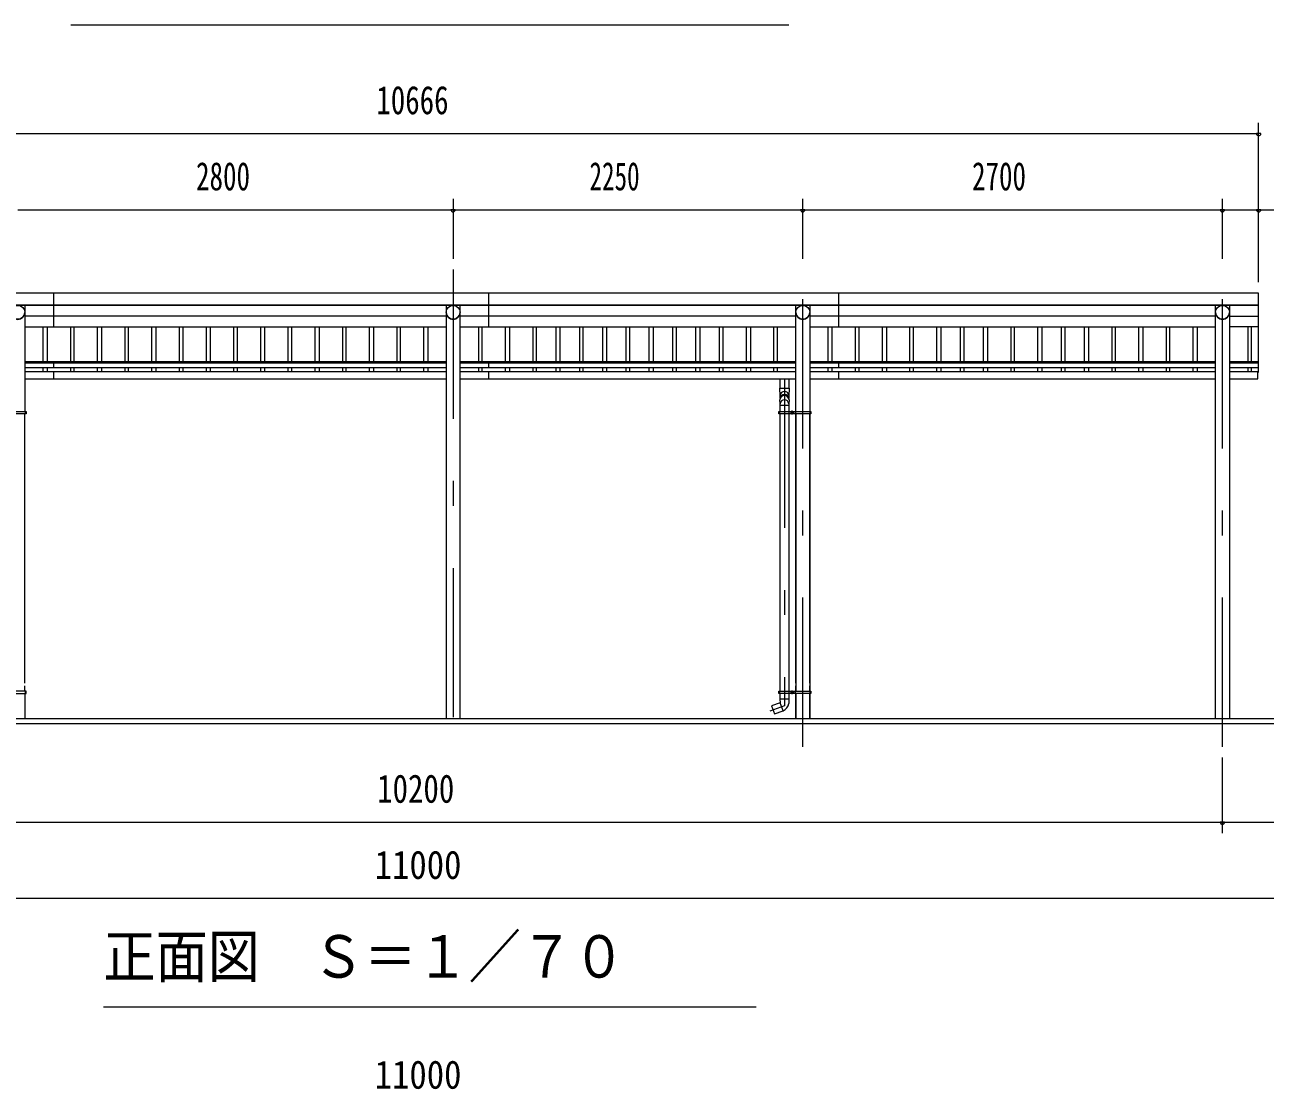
# Model space of a CAD drawing. Units: millimetres, scale not verified, with parts at other scales. Extents: x -31545 to 31552, y -14700 to 14700.
# Drawn here: x -4584 to 3396, y 774 to 7623 of the extents above; entities that cross this region are included whole.
import ezdxf
from ezdxf.enums import TextEntityAlignment as Align

# ---------------------------------------------------------------- set-up
doc = ezdxf.new("R2010")
doc.units = ezdxf.units.MM
doc.header["$LTSCALE"] = 80
doc.linetypes.add('USER3', pattern=[24, 12, -5, 2, -5])
for name, color, linetype, lineweight in [('0-2_1-07BOLD', 7, 'Continuous', 18), ('0-3_1-27CENTER', 3, 'USER3', 18), ('0-4_1-47THIN', 4, 'Continuous', 18), ('0-5_1-57DIM', 3, 'Continuous', 18)]:
    doc.layers.add(name, color=color, linetype=linetype, lineweight=lineweight)
doc.styles.add('ＭＳ ゴシック', font='')
doc.styles.get('ＭＳ ゴシック').set_extended_font_data('MS Gothic')

msp = doc.modelspace()

# ---------------------------------------------------------------- linework, layer by layer
at = {"layer": '0-2_1-07BOLD'}
for p, q in [((-4398.51, 5896.54), (-4398.51, 5678.35)), ((-1598.51, 5678.35), (-1598.51, 5896.54)), ((651.49, 5896.54), (651.49, 5678.35)), ((-7311.51, 5821.4), (3354.49, 5821.4)), ((3354.49, 5817.33), (-7311.51, 5817.33)), ((-4583.96, 5817.33), (-4583.96, 5135.54)), ((-1873.06, 5747.84), (-4583.96, 5747.84)), ((-1873.06, 5817.33), (-1873.06, 3157.54)), ((-1783.96, 3157.54), (-1783.96, 5817.33)), ((376.94, 5747.84), (-1783.96, 5747.84)), ((376.94, 5135.54), (376.94, 5817.33)), ((466.04, 5817.33), (466.04, 5135.54)), ((3076.94, 5747.84), (466.04, 5747.84)), ((3076.94, 3157.54), (3076.94, 5817.33)), ((3166.03, 5747.84), (3354.49, 5747.84)), ((3166.04, 5817.33), (3166.04, 3157.54)), ((-4583.96, 5678.35), (-1873.06, 5678.35)), ((-1783.96, 5678.35), (376.94, 5678.35)), ((466.04, 5678.35), (3076.94, 5678.35)), ((3354.49, 5678.35), (3166.03, 5678.35)), ((-4583.96, 5456.73), (-1873.06, 5456.73)), ((-1873.06, 5446.3), (-4583.96, 5446.3)), ((-4398.51, 5456.73), (-4398.51, 5416.69)), ((-1783.96, 5456.73), (376.94, 5456.73)), ((376.94, 5446.3), (-1783.96, 5446.3)), ((-1598.51, 5416.69), (-1598.51, 5456.73)), ((466.04, 5456.73), (3076.94, 5456.73)), ((3076.94, 5446.3), (466.04, 5446.3)), ((651.49, 5456.73), (651.49, 5416.69)), ((3166.04, 5456.73), (3354.49, 5456.73)), ((3354.49, 5446.3), (3166.04, 5446.3)), ((-4583.96, 5416.69), (-1873.06, 5416.69)), ((-1873.06, 5390.36), (-4583.96, 5390.36)), ((-4398.51, 5390.36), (-4398.51, 5345.36)), ((-1783.96, 5416.69), (376.94, 5416.69)), ((376.94, 5390.36), (-1783.96, 5390.36)), ((-1598.51, 5345.36), (-1598.51, 5390.36)), ((466.04, 5416.69), (3076.94, 5416.69)), ((3076.94, 5390.36), (466.04, 5390.36)), ((651.49, 5390.36), (651.49, 5345.36)), ((3166.03, 5416.69), (3354.49, 5416.69)), ((3349.49, 5387.78), (3354.49, 5387.78)), ((-4583.96, 5345.36), (-1873.06, 5345.36)), ((-1783.96, 5345.36), (376.94, 5345.36)), ((275.98, 5285.74), (275.98, 5345.36)), ((330.98, 5345.36), (330.98, 5285.74)), ((466.04, 5345.36), (3076.94, 5345.36)), ((3166.03, 5345.36), (3349.49, 5345.36)), ((-4583.96, 3386.14), (-4583.96, 5117.54)), ((-4582.37, 5135.54), (-4582.37, 5119.54)), ((-4576.27, 5127.54), (-4582.37, 5127.54)), ((274.37, 5127.54), (268.27, 5127.54)), ((274.37, 5119.54), (274.37, 5135.54)), ((275.97, 3335.54), (275.97, 5119.54)), ((275.98, 5176.09), (330.98, 5176.09)), ((330.98, 5119.54), (330.98, 3335.54)), ((332.58, 5135.54), (332.58, 5119.54)), ((375.32, 5135.54), (375.32, 5119.54)), ((376.93, 5119.54), (376.93, 3335.54)), ((376.94, 3386.14), (376.94, 5117.54)), ((466.03, 5119.54), (466.03, 3335.54)), ((466.04, 3386.14), (466.04, 5117.54)), ((467.63, 5135.54), (467.63, 5119.54)), ((473.72, 5127.54), (467.63, 5127.54)), ((-4583.96, 3335.54), (-4583.96, 3370.14)), ((376.94, 3335.54), (376.94, 3370.14)), ((466.04, 3335.54), (466.04, 3370.14)), ((-4583.96, 3319.54), (-4583.96, 3157.54)), ((-4582.37, 3335.54), (-4582.37, 3319.54)), ((-4582.37, 3327.54), (-4576.27, 3327.54)), ((274.37, 3327.54), (268.27, 3327.54)), ((274.37, 3319.54), (274.37, 3335.54)), ((332.48, 3282.63), (274.47, 3282.63)), ((275.97, 3282.63), (275.97, 3319.54)), ((332.48, 3282.63), (330.72, 3256.84)), ((330.98, 3319.54), (330.98, 3282.63)), ((332.58, 3335.54), (332.58, 3319.54)), ((375.32, 3319.54), (375.32, 3335.54)), ((376.93, 3157.54), (376.93, 3319.54)), ((376.94, 3319.54), (376.94, 3157.54)), ((466.03, 3157.54), (466.03, 3319.54)), ((466.04, 3319.54), (466.04, 3157.54)), ((467.63, 3335.54), (467.63, 3319.54)), ((467.63, 3327.54), (473.72, 3327.54)), ((294.79, 3208.95), (275.98, 3260.63)), ((-7628.51, 3127.54), (3671.49, 3127.54))]:
    msp.add_line(p, q, dxfattribs=at)
for points in [[(3354.49, 5387.78), (3354.49, 5896.54), (-7311.51, 5896.54), (-7311.51, 5387.78), (-7306.51, 5387.78)], [(3349.49, 5345.36), (3349.49, 5390.36), (3166.03, 5390.36)], [(275.98, 5217.98), (275.98, 5236.07), (273.98, 5285.74), (332.97, 5285.74)], [(332.97, 5285.74), (330.98, 5236.07), (330.98, 5217.97)], [(275.98, 5135.54), (275.98, 5183.03), (273.98, 5208.87)], [(332.97, 5209), (330.98, 5183.03), (330.98, 5135.54)], [(274.48, 3282.63), (275.98, 3260.63), (219.59, 3240.11), (238.4, 3188.43), (294.51, 3208.85)], [(3521.49, 3157.54), (-7478.51, 3157.54), (-7478.51, 3127.54)]]:
    msp.add_lwpolyline(points, dxfattribs=at)
for points in [[(-4576.27, 5119.54), (-4781.72, 5119.54), (-4781.72, 5135.54), (-4576.27, 5135.54)], [(473.72, 5119.54), (268.27, 5119.54), (268.27, 5135.54), (473.72, 5135.54)], [(348.95, 5130.42), (353.95, 5133.31), (358.95, 5130.42), (358.95, 5124.65), (353.95, 5121.77), (348.95, 5124.65)], [(-4576.27, 3335.54), (-4781.72, 3335.54), (-4781.72, 3319.54), (-4576.27, 3319.54)], [(473.72, 3335.54), (473.72, 3319.54), (268.27, 3319.54), (268.27, 3335.54)], [(358.95, 3330.43), (353.95, 3333.31), (348.95, 3330.43), (348.95, 3324.65), (353.95, 3321.77), (358.95, 3324.65)]]:
    msp.add_lwpolyline(points, close=True, dxfattribs=at)
for centre, radius in [((-4628.51, 5772.78), 44.55), ((-1828.51, 5772.78), 44.55), ((421.48, 5772.78), 44.55), ((3121.49, 5772.78), 44.55), ((353.95, 5127.54), 6.25), ((353.95, 5127.54), 4.9), ((353.95, 3327.54), 6.25), ((353.95, 3327.54), 4.9)]:
    msp.add_circle(centre, radius, dxfattribs=at)
for centre, radius, start, end in [((-4628.51, 5772.09), 44.55, 180, 0), ((-1828.51, 5772.09), 44.55, 180, 0), ((421.48, 5772.09), 44.55, 180, 0), ((3121.49, 5772.09), 44.55, 180, 0), ((303.48, 5207.16), 29.55, 3.56303, 176.43697), ((303.48, 5236.37), 27.55, 3.55867, 176.44133), ((303.48, 5215.66), 27.55, 3.55867, 176.44133), ((303.48, 5182.05), 27.55, 3.55867, 176.44133), ((275.85, 3260.59), 55, 289.83269, 356.09424)]:
    msp.add_arc(centre, radius, start, end, dxfattribs=at)
at = {"layer": '0-3_1-27CENTER'}
for p, q in [((-1828.51, 6047.54), (-1828.51, 2977.54)), ((421.49, 2977.54), (421.49, 6047.54)), ((3121.49, 2977.54), (3121.49, 6047.54)), ((303.48, 5345.36), (303.48, 3241.38)), ((366.45, 5127.54), (341.45, 5127.54)), ((353.95, 5115.04), (353.95, 5140.04)), ((366.45, 3327.54), (341.45, 3327.54)), ((353.95, 3315.04), (353.95, 3340.04)), ((303.49, 3241.38), (210.22, 3207.43))]:
    msp.add_line(p, q, dxfattribs=at)
at = {"layer": '0-4_1-47THIN'}
for p, q in [((-4466.01, 5456.73), (-4466.01, 5678.35)), ((-4441.01, 5678.35), (-4441.01, 5456.73)), ((-4291.01, 5678.35), (-4291.01, 5456.73)), ((-4266.01, 5456.73), (-4266.01, 5678.35)), ((-4116.01, 5456.73), (-4116.01, 5678.35)), ((-4091.01, 5678.35), (-4091.01, 5456.73)), ((-3941.01, 5678.35), (-3941.01, 5456.73)), ((-3916.01, 5456.73), (-3916.01, 5678.35)), ((-3766.01, 5456.73), (-3766.01, 5678.35)), ((-3741.01, 5678.35), (-3741.01, 5456.73)), ((-3591.01, 5678.35), (-3591.01, 5456.73)), ((-3566.01, 5456.73), (-3566.01, 5678.35)), ((-3416.01, 5456.73), (-3416.01, 5678.35)), ((-3391.01, 5678.35), (-3391.01, 5456.73)), ((-3241.01, 5678.35), (-3241.01, 5456.73)), ((-3216.01, 5456.73), (-3216.01, 5678.35)), ((-3066.01, 5456.73), (-3066.01, 5678.35)), ((-3041.01, 5678.35), (-3041.01, 5456.73)), ((-2891.01, 5678.35), (-2891.01, 5456.73)), ((-2866.01, 5456.73), (-2866.01, 5678.35)), ((-2716.01, 5456.73), (-2716.01, 5678.35)), ((-2691.01, 5678.35), (-2691.01, 5456.73)), ((-2541.01, 5678.35), (-2541.01, 5456.73)), ((-2516.01, 5456.73), (-2516.01, 5678.35)), ((-2366.01, 5456.73), (-2366.01, 5678.35)), ((-2341.01, 5678.35), (-2341.01, 5456.73)), ((-2191.01, 5678.35), (-2191.01, 5456.73)), ((-2166.01, 5456.73), (-2166.01, 5678.35)), ((-2016.01, 5456.73), (-2016.01, 5678.35)), ((-1991.01, 5678.35), (-1991.01, 5456.73)), ((-1666.01, 5678.35), (-1666.01, 5456.73)), ((-1641.01, 5456.73), (-1641.01, 5678.35)), ((-1491.01, 5456.73), (-1491.01, 5678.35)), ((-1466.01, 5678.35), (-1466.01, 5456.73)), ((-1316.01, 5678.35), (-1316.01, 5456.73)), ((-1291.01, 5456.73), (-1291.01, 5678.35)), ((-1166.01, 5456.73), (-1166.01, 5678.35)), ((-1141.01, 5678.35), (-1141.01, 5456.73)), ((-1016.01, 5678.35), (-1016.01, 5456.73)), ((-991.01, 5456.73), (-991.01, 5678.35)), ((-866.01, 5456.73), (-866.01, 5678.35)), ((-841.01, 5678.35), (-841.01, 5456.73)), ((-716.01, 5678.35), (-716.01, 5456.73)), ((-691.01, 5456.73), (-691.01, 5678.35)), ((-566.01, 5456.73), (-566.01, 5678.35)), ((-541.01, 5678.35), (-541.01, 5456.73)), ((-416.01, 5678.35), (-416.01, 5456.73)), ((-391.01, 5456.73), (-391.01, 5678.35)), ((-266.01, 5456.73), (-266.01, 5678.35)), ((-241.01, 5678.35), (-241.01, 5456.73)), ((-116.01, 5678.35), (-116.01, 5456.73)), ((-91.01, 5456.73), (-91.01, 5678.35)), ((58.99, 5456.73), (58.99, 5678.35)), ((83.99, 5678.35), (83.99, 5456.73)), ((233.99, 5678.35), (233.99, 5456.73)), ((258.99, 5456.73), (258.99, 5678.35)), ((583.99, 5456.73), (583.99, 5678.35)), ((608.99, 5678.35), (608.99, 5456.73)), ((758.99, 5678.35), (758.99, 5456.73)), ((783.99, 5456.73), (783.99, 5678.35)), ((933.99, 5456.73), (933.99, 5678.35)), ((958.99, 5678.35), (958.99, 5456.73)), ((1108.99, 5678.35), (1108.99, 5456.73)), ((1133.99, 5456.73), (1133.99, 5678.35)), ((1283.98, 5456.73), (1283.98, 5678.35)), ((1308.99, 5678.35), (1308.99, 5456.73)), ((1433.99, 5678.35), (1433.99, 5456.73)), ((1458.99, 5456.73), (1458.99, 5678.35)), ((1583.99, 5456.73), (1583.99, 5678.35)), ((1608.99, 5678.35), (1608.99, 5456.73)), ((1758.99, 5678.35), (1758.99, 5456.73)), ((1783.99, 5456.73), (1783.99, 5678.35)), ((1933.98, 5456.73), (1933.98, 5678.35)), ((1958.99, 5678.35), (1958.99, 5456.73)), ((2083.99, 5678.35), (2083.99, 5456.73)), ((2108.99, 5456.73), (2108.99, 5678.35)), ((2233.99, 5456.73), (2233.99, 5678.35)), ((2258.99, 5678.35), (2258.99, 5456.73)), ((2408.99, 5678.35), (2408.99, 5456.73)), ((2433.99, 5456.73), (2433.99, 5678.35)), ((2583.99, 5456.73), (2583.99, 5678.35)), ((2608.99, 5678.35), (2608.99, 5456.73)), ((2758.99, 5678.35), (2758.99, 5456.73)), ((2783.99, 5456.73), (2783.99, 5678.35)), ((2933.99, 5456.73), (2933.99, 5678.35)), ((2958.99, 5678.35), (2958.99, 5456.73)), ((3283.99, 5678.35), (3283.99, 5456.73)), ((3308.99, 5456.73), (3308.99, 5678.35)), ((-4466.01, 5390.36), (-4466.01, 5416.69)), ((-4441.01, 5416.69), (-4441.01, 5390.36)), ((-4291.01, 5416.69), (-4291.01, 5390.36)), ((-4266.01, 5390.36), (-4266.01, 5416.69)), ((-4116.01, 5390.36), (-4116.01, 5416.69)), ((-4091.01, 5416.69), (-4091.01, 5390.36)), ((-3941.01, 5416.69), (-3941.01, 5390.36)), ((-3916.01, 5390.36), (-3916.01, 5416.69)), ((-3766.01, 5390.36), (-3766.01, 5416.69)), ((-3741.01, 5416.69), (-3741.01, 5390.36)), ((-3591.01, 5416.69), (-3591.01, 5390.36)), ((-3566.01, 5390.36), (-3566.01, 5416.69)), ((-3416.01, 5390.36), (-3416.01, 5416.69)), ((-3391.01, 5416.69), (-3391.01, 5390.36)), ((-3241.01, 5416.69), (-3241.01, 5390.36)), ((-3216.01, 5390.36), (-3216.01, 5416.69)), ((-3066.01, 5390.36), (-3066.01, 5416.69)), ((-3041.01, 5416.69), (-3041.01, 5390.36)), ((-2891.01, 5416.69), (-2891.01, 5390.36)), ((-2866.01, 5390.36), (-2866.01, 5416.69)), ((-2716.01, 5390.36), (-2716.01, 5416.69)), ((-2691.01, 5416.69), (-2691.01, 5390.36)), ((-2541.01, 5416.69), (-2541.01, 5390.36)), ((-2516.01, 5390.36), (-2516.01, 5416.69)), ((-2366.01, 5390.36), (-2366.01, 5416.69)), ((-2341.01, 5416.69), (-2341.01, 5390.36)), ((-2191.01, 5416.69), (-2191.01, 5390.36)), ((-2166.01, 5390.36), (-2166.01, 5416.69)), ((-2016.01, 5390.36), (-2016.01, 5416.69)), ((-1991.01, 5416.69), (-1991.01, 5390.36)), ((-1666.01, 5416.69), (-1666.01, 5390.36)), ((-1641.01, 5390.36), (-1641.01, 5416.69)), ((-1491.01, 5390.36), (-1491.01, 5416.69)), ((-1466.01, 5416.69), (-1466.01, 5390.36)), ((-1316.01, 5416.69), (-1316.01, 5390.36)), ((-1291.01, 5390.36), (-1291.01, 5416.69)), ((-1166.01, 5390.36), (-1166.01, 5416.69)), ((-1141.01, 5416.69), (-1141.01, 5390.36)), ((-1016.01, 5416.69), (-1016.01, 5390.36)), ((-991.01, 5390.36), (-991.01, 5416.69)), ((-866.01, 5390.36), (-866.01, 5416.69)), ((-841.01, 5416.69), (-841.01, 5390.36)), ((-716.01, 5416.69), (-716.01, 5390.36)), ((-691.01, 5390.36), (-691.01, 5416.69)), ((-566.01, 5390.36), (-566.01, 5416.69)), ((-541.01, 5416.69), (-541.01, 5390.36)), ((-416.01, 5416.69), (-416.01, 5390.36)), ((-391.01, 5390.36), (-391.01, 5416.69)), ((-266.01, 5390.36), (-266.01, 5416.69)), ((-241.01, 5416.69), (-241.01, 5390.36)), ((-116.01, 5416.69), (-116.01, 5390.36)), ((-91.01, 5390.36), (-91.01, 5416.69)), ((58.99, 5390.36), (58.99, 5416.69)), ((83.99, 5416.69), (83.99, 5390.36)), ((233.99, 5416.69), (233.99, 5390.36)), ((258.99, 5390.36), (258.99, 5416.69)), ((583.99, 5390.36), (583.99, 5416.69)), ((608.99, 5416.69), (608.99, 5390.36)), ((758.99, 5416.69), (758.99, 5390.36)), ((783.99, 5390.36), (783.99, 5416.69)), ((933.99, 5390.36), (933.99, 5416.69)), ((958.99, 5416.69), (958.99, 5390.36)), ((1108.99, 5416.69), (1108.99, 5390.36)), ((1133.99, 5390.36), (1133.99, 5416.69)), ((1283.98, 5390.36), (1283.98, 5416.69)), ((1308.99, 5416.69), (1308.99, 5390.36)), ((1433.99, 5416.69), (1433.99, 5390.36)), ((1458.99, 5390.36), (1458.99, 5416.69)), ((1583.99, 5390.36), (1583.99, 5416.69)), ((1608.99, 5416.69), (1608.99, 5390.36)), ((1758.99, 5416.69), (1758.99, 5390.36)), ((1783.99, 5390.36), (1783.99, 5416.69)), ((1933.98, 5390.36), (1933.98, 5416.69)), ((1958.99, 5416.69), (1958.99, 5390.36)), ((2083.99, 5416.69), (2083.99, 5390.36)), ((2108.99, 5390.36), (2108.99, 5416.69)), ((2233.99, 5390.36), (2233.99, 5416.69)), ((2258.99, 5416.69), (2258.99, 5390.36)), ((2408.99, 5416.69), (2408.99, 5390.36)), ((2433.99, 5390.36), (2433.99, 5416.69)), ((2583.99, 5390.36), (2583.99, 5416.69)), ((2608.99, 5416.69), (2608.99, 5390.36)), ((2758.99, 5416.69), (2758.99, 5390.36)), ((2783.99, 5390.36), (2783.99, 5416.69)), ((2933.99, 5390.36), (2933.99, 5416.69)), ((2958.99, 5416.69), (2958.99, 5390.36)), ((3283.99, 5416.69), (3283.99, 5390.36)), ((3308.99, 5390.36), (3308.99, 5416.69))]:
    msp.add_line(p, q, dxfattribs=at)
at = {"layer": '0-5_1-57DIM'}
for p, q in [((-4288.51, 7622.54), (331.49, 7622.54)), ((3354.49, 5966.54), (3354.49, 6992.54)), ((-7311.51, 6922.54), (3354.49, 6922.54)), ((3368.49, 6922.54), (3340.49, 6922.54)), ((-1828.51, 6502.54), (-1828.51, 6117.54)), ((421.49, 6117.54), (421.49, 6502.54)), ((3121.49, 6117.54), (3121.49, 6502.54)), ((-4628.51, 6432.54), (-1828.51, 6432.54)), ((-1814.51, 6432.54), (-1842.51, 6432.54)), ((-1828.51, 6432.54), (421.49, 6432.54)), ((435.49, 6432.54), (407.49, 6432.54)), ((421.49, 6432.54), (3121.49, 6432.54)), ((3135.49, 6432.54), (3107.49, 6432.54)), ((3121.49, 6432.54), (3354.49, 6432.54)), ((3368.49, 6432.54), (3340.49, 6432.54)), ((3354.49, 6432.54), (3903.99, 6432.54)), ((3121.49, 2422.54), (3121.49, 2907.54)), ((-7078.51, 2492.54), (3121.49, 2492.54)), ((3135.49, 2492.54), (3107.49, 2492.54)), ((3121.49, 2492.54), (3521.49, 2492.54)), ((-7478.51, 2002.54), (3521.49, 2002.54)), ((121.49, 1302.54), (-4078.51, 1302.54))]:
    msp.add_line(p, q, dxfattribs=at)
for centre in [(3354.49, 6922.54), (-1828.51, 6432.54), (421.49, 6432.54), (3121.49, 6432.54), (3354.49, 6432.54), (3121.49, 2492.54)]:
    msp.add_arc(centre, 14, 180, 0, dxfattribs=at)

# ---------------------------------------------------------------- texts
at = {"layer": '0-5_1-57DIM', "color": 7, "style": 'ＭＳ ゴシック'}
for s, height, width, p in [('10666', 182.3, 0.75, (-2322.39, 6992.54)), ('2800', 182.3, 0.7, (-3482.29, 6502.54)), ('2250', 182.3, 0.65, (-950.87, 6502.54)), ('2700', 182.3, 0.7, (1510.25, 6502.54)), ('10200', 182.3, 0.8, (-2316.94, 2562.54)), ('11000', 182.3, 0.9, (-2332.78, 2072.54)), ('正面図\u3000Ｓ＝１／７０', 273.5, 0.9, (-4078.51, 1409.85)), ('11000', 182.3, 0.9, (-2332.77, 722.54))]:
    msp.add_text(s, height=height, dxfattribs=dict(at, width=width)).set_placement(p, align=Align.BOTTOM_LEFT)

doc.saveas('drawing.dxf')
